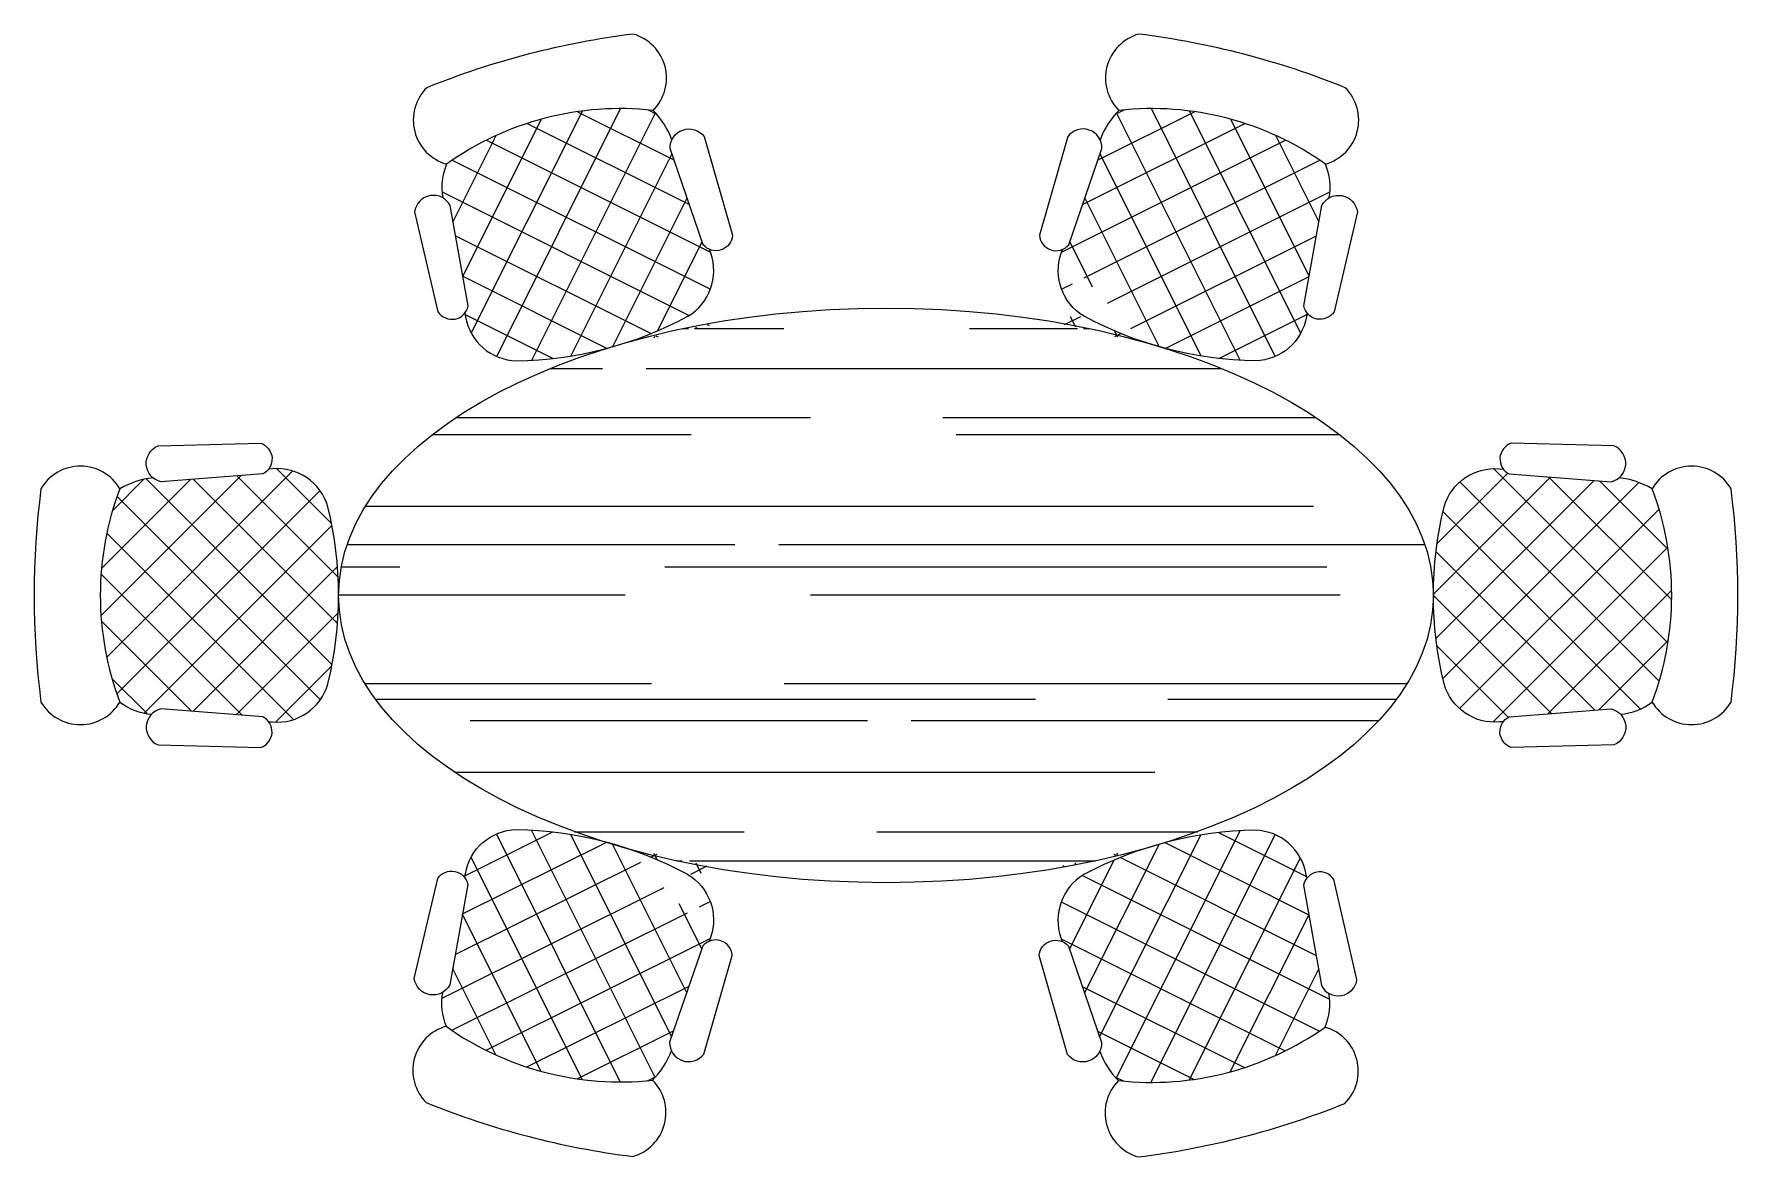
# Model space of a CAD drawing. Header units: millimetres. Extents: x -835.99 to -832.72, y 2599.83 to 2601.98.
import ezdxf

# ---------------------------------------------------------------- set-up
doc = ezdxf.new("R2010")
doc.units = ezdxf.units.MM
doc.header["$LTSCALE"] = 10
doc.layers.add('Móveis_camas', color=2, linetype='Continuous')
doc.layers.add('Móveis_mesas', color=2, linetype='Continuous')
pattern_1 = [(45, (-70.74727315744713, 0), (-0.04490128060534576, 0.04490128060534577), []), (135, (-70.74727315744713, 0), (-0.04490128060534577, -0.04490128060534576), [])]

msp = doc.modelspace()

# ---------------------------------------------------------------- hatches: boundary and pattern name
at = {"layer": 'Móveis_camas'}
h = msp.add_hatch(dxfattribs=at)
h.set_pattern_fill('ANSI37', color=1, scale=0.02, style=0)
h.set_pattern_definition([(63.434948822937, (-70.74727315744713, 0), (-0.05679612662850208, 0.02839806331423249), []), (153.434948822937, (-70.74727315744713, 0), (-0.02839806331423249, -0.05679612662850208), [])])
edge = h.paths.add_edge_path()
edge.add_line((-834.7050219103385, 2601.578458980745), (-834.7687353432844, 2601.76349247744))
edge.add_arc((-834.7324192275291, 2601.764572100847), 0.03633215999982719, 154.3828315164648, 181.7028156802146, ccw=False)
edge.add_arc((-834.9145568734889, 2601.724101502295), 0.1595917274865954, 20.61074252528686, 44.79511197009258)
edge.add_arc((-834.8637980951154, 2601.263337463519), 0.5766046379999302, 83.77805953396387, 125.3601538097307)
edge.add_arc((-835.0903949030878, 2601.688800039747), 0.1160762279638632, 157.3098710239694, 189.92197421776)
edge.add_arc((-835.2226108666953, 2601.637168942946), 0.03633215999987643, 27.435397678306174, 60.52710306962672, ccw=False)
edge.add_line((-835.1903649519767, 2601.653908920073), (-835.1559191550278, 2601.461268624419))
edge.add_arc((-835.1872451232493, 2601.467627164257), 0.03196478239997865, 321.5301966485956, 348.52599667995685, ccw=False)
edge.add_line((-835.162218740137, 2601.447741806272), (-835.1608444070824, 2601.440631799088))
edge.add_arc((-835.0606580785726, 2601.457521492244), 0.1016000106062355, 189.5691088219599, 268.4604491565406)
edge.add_arc((-835.073935488859, 2602.071854217807), 0.715973759024407, 270.844111766437, 284.5691081425947)
edge.add_ellipse((-834.354470286725, 2600.905911988859), major_axis=(-1.049999999999047, 3.796356133099084e-15), ratio=0.5250311646533572, start_angle=297.991570414601, end_angle=300.90924898714894, ccw=False)
edge.add_arc((-835.07393548886, 2602.071854217807), 0.7159737590244067, 288.4556741753084, 298.2941044722116)
edge.add_arc((-834.7864028549371, 2601.528801692734), 0.1015999500388095, 300.6777565717879, 379.5691326864654)
edge.add_line((-834.6906715175556, 2601.56283198646), (-834.6929331007233, 2601.569711394575))
edge.add_arc((-834.6807564041667, 2601.599266011387), 0.03196478240007651, 220.6122166790546, 247.6080167088441, ccw=False)
h = msp.add_hatch(dxfattribs=at)
h.set_pattern_fill('ANSI37', color=1, scale=0.02, style=0)
h.set_pattern_definition([(116.565051177063, (-1597.961667416003, 0), (0.05679612662850208, 0.02839806331423249), []), (26.56505117706302, (-1597.961667416003, 0), (0.02839806331423249, -0.05679612662850208), [])])
edge = h.paths.add_edge_path()
edge.add_line((-834.0039186631116, 2601.578458980745), (-833.9402052301656, 2601.76349247744))
edge.add_arc((-833.9765213459209, 2601.764572100847), 0.03633215999982719, 358.2971843197854, 385.6171684835352)
edge.add_arc((-833.7943836999611, 2601.724101502295), 0.1595917274865954, 495.2048880299074, 519.3892574747132, ccw=False)
edge.add_arc((-833.8451424783347, 2601.263337463519), 0.5766046379999302, 414.6398461902693, 456.22194046603613, ccw=False)
edge.add_arc((-833.6185456703622, 2601.688800039747), 0.1160762279638632, 350.07802578224005, 382.69012897603056, ccw=False)
edge.add_arc((-833.4863297067548, 2601.637168942946), 0.03633215999987643, 479.4728969303733, 512.5646023216939)
edge.add_line((-833.5185756214734, 2601.653908920073), (-833.5530214184222, 2601.461268624419))
edge.add_arc((-833.5216954502007, 2601.467627164257), 0.03196478239997865, 191.4740033200432, 218.4698033514044)
edge.add_line((-833.5467218333131, 2601.447741806272), (-833.5480961663676, 2601.440631799088))
edge.add_arc((-833.6482824948774, 2601.457521492244), 0.1016000106062355, 271.5395508434593, 350.4308911780401, ccw=False)
edge.add_arc((-833.6350050845911, 2602.071854217807), 0.715973759024407, 255.4308918574053, 269.155888233563, ccw=False)
edge.add_ellipse((-834.354470286725, 2600.905911988859), major_axis=(1.049999999999047, 3.796356133099084e-15), ratio=0.5250311646533572, start_angle=59.09075101285105, end_angle=62.00842958539904)
edge.add_arc((-833.63500508459, 2602.071854217807), 0.7159737590244067, 241.7058955277884, 251.5443258246915, ccw=False)
edge.add_arc((-833.9225377185129, 2601.528801692734), 0.1015999500388095, 160.4308673135345, 239.322243428212, ccw=False)
edge.add_line((-834.0182690558944, 2601.56283198646), (-834.0160074727268, 2601.569711394575))
edge.add_arc((-834.0281841692833, 2601.599266011387), 0.03196478240007651, 292.391983291156, 319.3877833209454)
h = msp.add_hatch(dxfattribs=at)
h.set_pattern_fill('AR-RROOF', color=1, scale=0.01, style=0)
h.set_pattern_definition([(0, (-70.74727315744713, 0), (0.5588000000000001, 0.254), [3.81, -0.508, 1.27, -0.254]), (0, (-70.40945315744713, 0.127), (-0.254, 0.33782), [0.762, -0.08381999999999999, 1.524, -0.1905]), (0, (-70.62027315744713, 0.2159), (1.3208, 0.17018), [2.032, -0.3556, 1.016, -0.254])])
edge = h.paths.add_edge_path()
edge.add_ellipse((-834.354470286725, 2600.905911988859), major_axis=(-1.049999999999047, 3.796356133099084e-15), ratio=0.5250311646533572, start_angle=62.31041864072569, end_angle=239.09075101286)
edge.add_arc((-833.6350050845962, 2602.071854217809), 0.715973759024752, 251.5443257466421, 255.4308919895562, ccw=False)
edge.add_ellipse((-834.354470286725, 2600.905911988859), major_axis=(-1.049999999999047, 3.796356133099084e-15), ratio=0.5250311646533572, start_angle=242.008429585399, end_angle=297.991570414601)
edge.add_arc((-835.0739354888588, 2602.071854217807), 0.7159737590247518, 284.56910802422226, 288.4556742537319, ccw=False)
edge.add_ellipse((-834.354470286725, 2600.905911988859), major_axis=(-1.049999999999047, 3.796356133099084e-15), ratio=0.5250311646533572, start_angle=300.9092489871489, end_angle=359.9995797841457)
edge.add_arc((-836.1204440457485, 2600.905911956928), 0.7159737590244478, 2.555240484980459e-06, 0.0003261051144818339, ccw=False)
edge.add_ellipse((-834.354470286725, 2600.905911988859), major_axis=(-1.049999999999047, 3.796356133099084e-15), ratio=0.5250311646533572, start_angle=0, end_angle=58.68434522042284)
edge.add_arc((-835.0750111345225, 2599.740634191514), 0.7159737590248634, 71.03998556355958, 75.86875014797181, ccw=False)
h = msp.add_hatch(dxfattribs=at)
h.set_pattern_fill('ANSI37', color=1, scale=0.02, style=0)
h.set_pattern_definition(pattern_1)
h.paths.add_polyline_path([(-835.4249144187272, 2601.075785340008, 0.3585017193493204), (-835.5313803431408, 2601.148808776067), (-835.5386074391903, 2601.148350412439, -0.1183392171392574), (-835.5501146565782, 2601.138850752987), (-835.745225348136, 2601.123730750447, -0.1197737875366092), (-835.7605792504139, 2601.131394719819, 0.1059176545085957), (-835.824122457443, 2601.110584074978, 0.183453585538695), (-835.8241224574917, 2600.701239889673, 0.1432654208872019), (-835.763251685891, 2600.677930837664, -0.1454016756205255), (-835.7452253481359, 2600.688093191263), (-835.550114656578, 2600.672973188723, -0.1183392171378273), (-835.5386074391903, 2600.663473529271), (-835.5313803445871, 2600.663015165735, 0.3585015431789085), (-835.4249144101843, 2600.736038636681, 0.1203492338939978)])
h = msp.add_hatch(dxfattribs=at)
h.set_pattern_fill('ANSI37', color=1, scale=0.02, style=0)
h.set_pattern_definition(pattern_1)
h.paths.add_polyline_path([(-832.8848181160072, 2601.110584074977, 0.10591765450865), (-832.9483613230361, 2601.131394719819, -0.1197737875358786), (-832.9637152253139, 2601.123730750447), (-833.158825916872, 2601.138850752987, -0.1183392171378273), (-833.1703331342597, 2601.148350412439), (-833.1775602303089, 2601.148808776067, 0.3585017193357747), (-833.2840261547213, 2601.075785340013, 0.1203492338958219), (-833.2840261632657, 2600.736038636681, 0.3585015431799199), (-833.1775602288626, 2600.663015165735), (-833.1703331342597, 2600.663473529271, -0.1183392171392574), (-833.1588259168718, 2600.672973188723), (-832.963715225314, 2600.688093191263, -0.1454016756197996), (-832.9456888875591, 2600.677930837664, 0.1432654208883037), (-832.884818115958, 2600.701239889674, 0.1834535855382592)])
h = msp.add_hatch(dxfattribs=at)
h.set_pattern_fill('ANSI37', color=1, scale=0.02, style=0)
h.set_pattern_definition([(296.5121776158536, (-68.34743654861177, 5201.106046361205), (-0.05682230867753898, -0.02834563875721412), []), (206.5121776158536, (-68.34743654861177, 5201.106046361205), (-0.02834563875721413, 0.05682230867753897), [])])
edge = h.paths.add_edge_path()
edge.add_line((-834.7056423992753, 2600.233688778549), (-834.7695265572596, 2600.048714156517))
edge.add_arc((-834.7332114532632, 2600.047601020419), 0.03633215999982719, 178.244310758576, 205.5642949223258)
edge.add_arc((-834.9153116746887, 2600.088239681565), 0.1595917274865954, 315.15201446869804, 339.33638391350377, ccw=False)
edge.add_arc((-834.864127716764, 2600.548956683055), 0.5766046379999302, 234.58697262905991, 276.16906690482676, ccw=False)
edge.add_arc((-835.0911170526056, 2600.123703395509), 0.1160762279638632, 170.0251522210307, 202.6372554148212, ccw=False)
edge.add_arc((-835.2232853138312, 2600.175456481544), 0.03633215999987643, 299.420023369164, 332.5117287604845)
edge.add_line((-835.1910548607883, 2600.158686754448), (-835.1564313066511, 2600.351295180888))
edge.add_arc((-835.1877631293065, 2600.344965551912), 0.03196478239997865, 11.42112975883378, 38.416929790195)
edge.add_line((-835.162718406292, 2600.364827806643), (-835.1613375125829, 2600.371936542541))
edge.add_arc((-835.0611668128381, 2600.35495440287), 0.1016000106062355, 91.48667728225001, 170.3780176168307, ccw=False)
edge.add_arc((-835.0750111345221, 2599.740634191515), 0.715973759024407, 75.37801829619588, 89.10301467235371, ccw=False)
edge.add_ellipse((-834.354470286725, 2600.905911988859), major_axis=(-1.049999552912983, 0.0009689584793453949), ratio=0.5250311646533572, start_angle=59.09075101285105, end_angle=62.00842958539904)
edge.add_arc((-835.0750111345232, 2599.740634191515), 0.7159737590244067, 61.65302196657899, 71.49145226348207, ccw=False)
edge.add_arc((-834.786977484603, 2600.283421145184), 0.1015999500388095, -19.62200624767479, 59.269369867002695, ccw=False)
edge.add_line((-834.6912775917375, 2600.249302523385), (-834.6935455223811, 2600.242425205227))
edge.add_arc((-834.6813961045299, 2600.21285936413), 0.03196478240007651, 112.3391097299465, 139.334909759736)
h = msp.add_hatch(dxfattribs=at)
h.set_pattern_fill('ANSI37', color=1, scale=0.02, style=0)
h.set_pattern_definition([(243.3820752617276, (-1595.561180525003, 5202.515386682255), (0.05676989621230955, -0.02845046368767303), []), (333.3820752617276, (-1595.561180525003, 5202.515386682255), (0.02845046368767304, 0.05676989621230955), [])])
edge = h.paths.add_edge_path()
edge.add_line((-834.0045394505755, 2600.233041788133), (-833.9409967969257, 2600.047949574347))
edge.add_arc((-833.9773138935134, 2600.046903464551), 0.03633215999982719, -25.670042044744605, 1.6499421190051748, ccw=False)
edge.add_arc((-833.7951389781265, 2600.087205966046), 0.1595917274865954, -159.4421310359226, -135.2577615911168)
edge.add_arc((-833.845472533723, 2600.548016649724), 0.5766046379999302, -96.27481402724551, -54.69271975147868)
edge.add_arc((-833.6192684465879, 2600.122345147133), 0.1160762279638632, -22.74300253723997, 9.869100656550565)
edge.add_arc((-833.4870048931926, 2600.173854210732), 0.03633215999987643, -152.61747588290325, -119.5257704915827, ccw=False)
edge.add_line((-833.5192662421266, 2600.157143997831), (-833.5535342525534, 2600.349815998647))
edge.add_arc((-833.5222141654427, 2600.343428553361), 0.03196478239997865, 141.4773230873862, 168.4731231187474, ccw=False)
edge.add_line((-833.5472221873407, 2600.363336997666), (-833.5485899585702, 2600.370448270081))
edge.add_arc((-833.6487918305272, 2600.353651037824), 0.1016000106062355, 9.516235260750525, 88.40757559533128)
edge.add_arc((-833.6360813429453, 2599.739306321213), 0.715973759024407, 90.7912382052276, 104.5162345813854)
edge.add_ellipse((-834.354470286725, 2600.905911988859), major_axis=(1.049999552912983, -0.0009689584793529871), ratio=0.5250311646533572, start_angle=297.991570414601, end_angle=300.90924898714894, ccw=False)
edge.add_arc((-833.6360813429443, 2599.739306321213), 0.7159737590244067, 108.4028006140991, 118.2412309110022)
edge.add_arc((-833.9231127160093, 2600.282623955232), 0.1015999500388095, 120.6248830105786, 199.5162591252561)
edge.add_line((-834.0188754163827, 2600.248682018559), (-834.0166201826169, 2600.241800526344))
edge.add_arc((-834.0288241475093, 2600.212257158987), 0.03196478240007651, 40.559343117845174, 67.55514314763468, ccw=False)

# ---------------------------------------------------------------- linework, layer by layer
at = {"layer": 'Móveis_mesas'}
for points in [[(-834.7032986638686, 2601.786298090406), (-834.6488753143877, 2601.596954425698, -0.6696990134643286), (-834.7050219103386, 2601.578458980745), (-834.7687353432844, 2601.763492477441, -0.7330779621314594)], [(-834.0056419095814, 2601.786298090406), (-834.0600652590623, 2601.596954425698, 0.6696990134643286), (-834.0039186631114, 2601.578458980745), (-833.9402052301656, 2601.763492477441, 0.7330779621314594)], [(-835.2586249312272, 2601.641966130263), (-835.2139660340077, 2601.450084637584, 0.6696990134643286), (-835.1559191550278, 2601.461268624419), (-835.1903649519767, 2601.653908920073, 0.7330779621314594)], [(-833.4503156422228, 2601.641966130263), (-833.4949745394423, 2601.450084637584, -0.6696990134643286), (-833.5530214184222, 2601.461268624419), (-833.5185756214734, 2601.653908920073, -0.7330779621314594)], [(-835.7508372094333, 2601.192800005608), (-835.5538918412242, 2601.197844435674, -0.6696990134643286), (-835.550114656578, 2601.138850752987), (-835.7452253481363, 2601.123730750447, -0.7330779621314594)], [(-832.9581033640168, 2601.192800005608), (-833.1550487322259, 2601.197844435674, 0.6696990134643286), (-833.158825916872, 2601.138850752987), (-832.9637152253138, 2601.123730750447, 0.7330779621314594)], [(-835.7508372094333, 2600.619023936102), (-835.5538918412242, 2600.613979506036, 0.6696990134643286), (-835.550114656578, 2600.672973188723), (-835.7452253481363, 2600.688093191263, 0.7330779621314594)], [(-832.9581033640168, 2600.619023936102), (-833.1550487322259, 2600.613979506036, -0.6696990134643286), (-833.158825916872, 2600.672973188723), (-832.9637152253138, 2600.688093191263, -0.7330779621314594)], [(-835.2593037899572, 2600.170692530682), (-835.214467840135, 2600.362532729643, -0.6696990134643286), (-835.1564313066511, 2600.351295180888), (-835.1910548607883, 2600.158686754448, -0.7330779621314594)], [(-833.4509952709242, 2600.169023791045), (-833.4954770775097, 2600.360946414039, 0.6696990134643286), (-833.5535342525533, 2600.349815998647), (-833.5192662421266, 2600.157143997831, 0.7330779621314594)], [(-834.7041109511275, 2600.025848167142), (-834.6495128951537, 2600.215141528404, 0.6696990134643286), (-834.7056423992755, 2600.233688778548), (-834.7695265572596, 2600.048714156517, 0.7330779621314594)], [(-834.0064544938999, 2600.025204357211), (-834.0607030905414, 2600.214598164122, -0.6696990134643286), (-834.0045394505754, 2600.233041788133), (-833.9409967969258, 2600.047949574347, -0.7330779621314594)]]:
    msp.add_lwpolyline(points, format="xyb", close=True, dxfattribs=at)
for points in [[(-835.1622187389072, 2601.447741799911), (-835.160844407082, 2601.440631799086, 0.3585015431834556), (-835.063387765853, 2601.355958157509, 0.120349233893832), (-834.7345656392432, 2601.441420614021, 0.3585017193639898), (-834.6906715175556, 2601.56283198646), (-834.6929330986997, 2601.56971138842)], [(-833.5467218345428, 2601.447741799911), (-833.548096166368, 2601.440631799086, -0.3585015431834556), (-833.645552807597, 2601.355958157509, -0.120349233893832), (-833.9743749342068, 2601.441420614021, -0.3585017193639898), (-834.0182690558944, 2601.56283198646), (-834.0160074747504, 2601.56971138842)], [(-835.5386074327241, 2600.663473528861), (-835.5313803445877, 2600.663015165735, 0.3585015431834556), (-835.424914410184, 2600.736038636682, 0.120349233893832), (-835.4249144187274, 2601.075785340008, 0.3585017193639898), (-835.5313803431466, 2601.148808776067), (-835.5386074327241, 2601.148350412849)], [(-833.1703331407259, 2600.663473528861), (-833.1775602288624, 2600.663015165735, -0.3585015431834556), (-833.284026163266, 2600.736038636682, -0.120349233893832), (-833.2840261547226, 2601.075785340008, -0.3585017193639898), (-833.1775602303035, 2601.148808776067), (-833.1703331407259, 2601.148350412849)], [(-835.1627184050565, 2600.364827813004), (-835.1613375125825, 2600.371936542544, -0.3585015431834556), (-835.0638027745235, 2600.456520213364, -0.120349233893832), (-834.7350596541839, 2600.370754350395, -0.3585017193639898), (-834.6912775917375, 2600.249302523385), (-834.6935455203518, 2600.242425211381)], [(-833.5472221885647, 2600.363337004029), (-833.5485899585707, 2600.370448270084, 0.3585015431834556), (-833.6459684199764, 2600.455211810311, 0.120349233893832), (-833.9748692728339, 2600.370052833034, 0.3585017193639898), (-834.0188754163827, 2600.24868201856), (-834.0166201846349, 2600.241800532501)]]:
    msp.add_lwpolyline(points, format="xyb", dxfattribs=at)
for centre, radius, start, end in [((-834.6415453091046, 2600.408205932404), 1.5871465082, 97.1598376785947, 111.9783756785934), ((-834.863277327409, 2601.898600002423), 0.0876996722, 314.9617936785882, 74.17641967859987), ((-833.845663246041, 2601.898600002423), 0.0876996722, 105.8235803214001, 225.0382063214118), ((-834.0673952643455, 2600.408205932404), 1.5871465082, 68.02162432140666, 82.84016232140533), ((-835.1735737447427, 2601.817952475425), 0.0876996722, 134.9617936785882, 254.1764196785999), ((-833.5353668287073, 2601.817952475425), 0.0876996722, 285.8235803214001, 45.0382063214118), ((-834.8637980951161, 2601.263337463518), 0.5766046380000001, 83.77806067859288, 125.3601526785951), ((-834.9145568734889, 2601.724101502295), 0.1595917274864745, 20.610742235625, 44.79511175631488), ((-833.7943836999611, 2601.724101502295), 0.1595917274864745, 135.2048882436851, 159.389257764375), ((-833.845142478334, 2601.263337463518), 0.5766046380000001, 54.63984732140487, 96.22193932140712), ((-835.0903949030871, 2601.688800039747), 0.1160762279644734, 157.3098713732665, 189.9219681571464), ((-833.6185456703629, 2601.688800039747), 0.1160762279644734, 350.0780318428536, 22.69012862673354), ((-835.8997702867243, 2601.066214735061), 0.0876996722, 30.39268699999416, 149.6073130000058), ((-835.7437820395812, 2600.972689416851), 0.1595917274864745, 96.04163555703097, 120.2260050777209), ((-832.9651585338688, 2600.972689416851), 0.1595917274864745, 59.77399492227915, 83.95836444296906), ((-832.8091702867257, 2601.066214735061), 0.0876996722, 30.39268699999416, 149.6073130000058), ((-834.4015237785245, 2600.905911982261), 1.5871465082, 172.5907310000007, 187.4092689999993), ((-835.2850656487242, 2600.905911982261), 0.5766046380000001, 159.2089539999989, 200.7910460000011), ((-833.4238749247259, 2600.905911982261), 0.5766046380000001, 339.2089539999989, 20.79104600000115), ((-834.3074167949255, 2600.905911982261), 1.5871465082, 352.5907310000006, 7.409268999999354), ((-835.8997702867243, 2600.745609229461), 0.0876996722, 210.3926869999941, 329.6073130000059), ((-835.7538473217668, 2600.793625472949), 0.1160762279644734, 232.7407646946724, 265.3528614785523), ((-832.9550932516833, 2600.793625472949), 0.1160762279644734, 274.6471385214477, 307.2592353053275), ((-832.8091702867257, 2600.745609229461), 0.0876996722, 210.3926869999942, 329.6073130000059), ((-835.0911170526049, 2600.123703395509), 0.1160762279644734, 170.0251582816443, 202.6372550655242), ((-833.6192684465885, 2600.122345147133), 0.1160762279644734, 337.2569978120571, 9.869094595936945), ((-835.1744150429838, 2599.994627773722), 0.0876996722, 105.7707067601908, 224.9853327602024), ((-834.8641277167646, 2600.548956683056), 0.5766046380000001, 234.5869737601955, 276.1690657601977), ((-833.8454725337223, 2600.548016649725), 0.5766046380000001, 263.7251871173835, 305.3072791173857), ((-833.5362088244908, 2599.993116007549), 0.0876996722, 314.9089201173788, 74.1235461173905), ((-834.9153116746887, 2600.088239681565), 0.1595917274864745, 315.1520146824757, 339.3363842031656), ((-833.7951389781265, 2600.087205966046), 0.1595917274864745, 200.5578686744156, 224.7422381951055), ((-834.8641931807305, 2599.91369393407), 0.0876996722, 285.7707067601908, 44.98533276020245), ((-833.8465795326587, 2599.912754861886), 0.0876996722, 134.9089201173788, 254.1235461173905), ((-834.641085894961, 2601.403882751275), 1.5871465082, 247.9687507601973, 262.7872887601959), ((-834.0669360946728, 2601.403352915509), 1.5871465082, 277.1069641173853, 291.925502117384)]:
    msp.add_arc(centre, radius, start, end, dxfattribs=at)
msp.add_ellipse((-834.354470286725, 2600.905911988859), major_axis=(-1.049999999999047, 3.796356133099084e-15), ratio=0.5250311646533572, dxfattribs=at)

doc.saveas('drawing.dxf')
